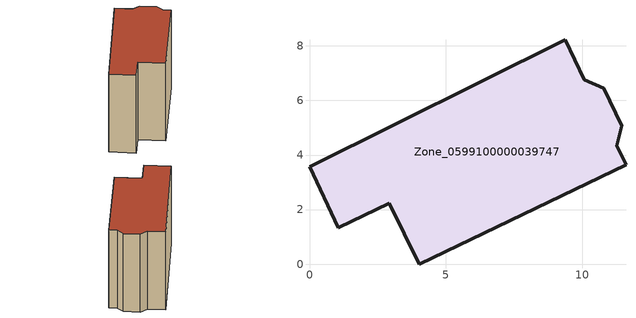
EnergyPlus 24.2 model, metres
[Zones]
Zone_0599100000039747
 floor ground (C_G): 2.92,2.24 1.05,1.33 0,3.58 9.37,8.22 10.08,6.76 10.78,6.45 11.45,5.08 11.27,4.33 11.6,3.65 4.03,0 z0
 wall outside (C_F): 11.45,5.08 10.78,6.45 10.08,6.76 9.37,8.22 0,3.58 1.05,1.33 2.92,2.24 4.03,0 11.6,3.65 11.27,4.33 11.45,5.08 z0:8.38
 roof outside (C_R): 4.03,0 11.6,3.65 11.27,4.33 11.45,5.08 10.78,6.45 10.08,6.76 9.37,8.22 0,3.58 1.05,1.33 2.92,2.24 z8.38
[BUILDING]
Pand.0599100000039747: North Axis=0; Terrain=City; Loads Convergence Tolerance Value=0.04; Temperature Convergence Tolerance Value=0.4; Solar Distribution=FullExterior; Maximum Number of Warmup Days=25; Minimum Number of Warmup Days=1
[Site:Location]
Rotterdam.The.Hague.AP_ZH_NLD Design_Conditions: Latitude=51.96; Longitude=4.45; Time Zone=1; Elevation=-4.5
[SITE:GROUNDTEMPERATURE:BUILDINGSURFACE]
18, 18, 18, 18, 18, 18, 18, 18, 18, 18, 18, 18
[MATERIAL] Thermal Absorptance=0.9; Solar Absorptance=0.7; Visible Absorptance=0.7
Name | Roughness | Thickness | Conductivity | Density | Specific Heat
G.TC.1946 | MediumSmooth | 0.15 | 1 | 540 | 1210
F.TC.1946 | Rough | 0.3 | 0.857143 | 1920 | 840
R.TC.1946 | MediumRough | 0.2 | 0.909091 | 1500 | 1000
[CONSTRUCTION]
C_G: G.TC.1946
C_F: F.TC.1946
C_R: R.TC.1946
[ZONE]
Zone_0599100000039747: Type=1; Multiplier=1; Ceiling Height=Autocalculate; Volume=Autocalculate; Floor Area=autocalculate; Part of Total Floor Area=Yes
[ZONEINFILTRATION:DESIGNFLOWRATE]
Infil_Zone_0599100000039747: Zone or ZoneList or Space or SpaceList=Zone_0599100000039747; Schedule=AlwaysOn; Design Flow Rate Calculation Method=Flow/Area; Flow Rate per Floor Area=0.003; Constant Term Coefficient=1; Temperature Term Coefficient=0; Velocity Term Coefficient=0; Velocity Squared Term Coefficient=0
[HVACTEMPLATE:ZONE:IDEALLOADSAIRSYSTEM]
Zone_0599100000039747: Maximum Heating Supply Air Temperature=50; Minimum Cooling Supply Air Temperature=13; Maximum Heating Supply Air Humidity Ratio=0.0156; Minimum Cooling Supply Air Humidity Ratio=0.0077; Heating Limit=NoLimit; Cooling Limit=NoLimit; Dehumidification Control Type=ConstantSensibleHeatRatio; Cooling Sensible Heat Ratio=0.7; Dehumidification Setpoint=60; Humidification Control Type=None; Humidification Setpoint=30; Outdoor Air Method=None; Outdoor Air Flow Rate per Person=0.00944; Outdoor Air Flow Rate per Zone Floor Area=0; Outdoor Air Flow Rate per Zone=0; Demand Controlled Ventilation Type=None; Outdoor Air Economizer Type=NoEconomizer; Heat Recovery Type=None; Sensible Heat Recovery Effectiveness=0.7; Latent Heat Recovery Effectiveness=0.65
[ZONECONTROL:THERMOSTAT]
ThermostatControl_Zone_0599100000039747: Zone or ZoneList=Zone_0599100000039747; Control Type Schedule=DualSetpointControlType; Control 1=Thermostat_Zone_0599100000039747; Temperature Difference Between Cutout And Setpoint=0
[THERMOSTATSETPOINT:DUALSETPOINT]
Thermostat_Zone_0599100000039747: Heating Setpoint Temperature Schedule=HeatingSetpoint_Zone_0599100000039747; Cooling Setpoint Temperature Schedule=CoolingSetpoint_Zone_0599100000039747
[SCHEDULE:COMPACT]
HeatingSetpoint_Zone_0599100000039747: Through: 12/31, For: AllDays, Until: 24:00, 21
CoolingSetpoint_Zone_0599100000039747: Through: 12/31, For: AllDays, Until: 24:00, 24
DualSetpointControlType: Through: 12/31, For: AllDays, Until: 24:00, 4
AlwaysOn: Through: 12/31, For: AllDays, Until: 24:00, 1
